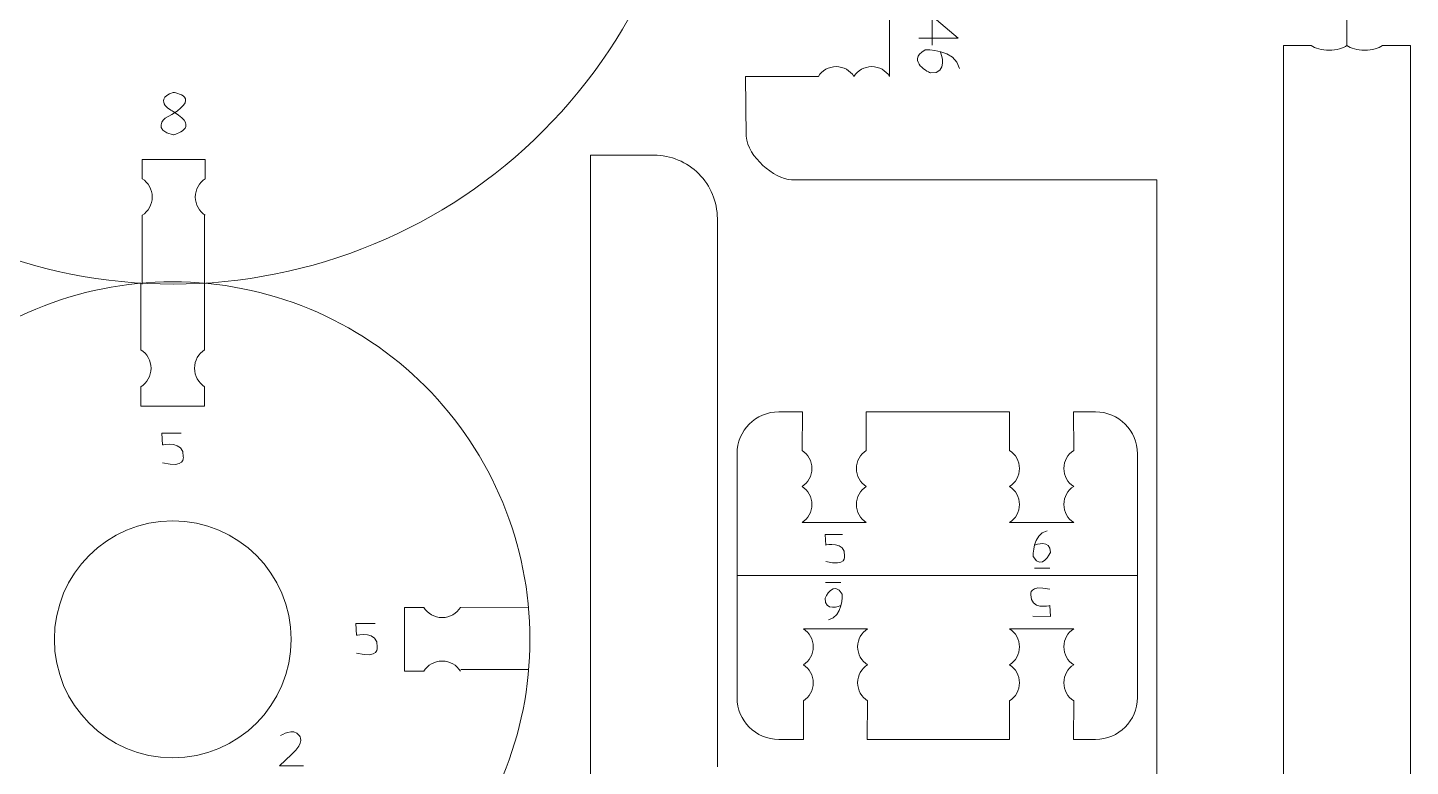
# Model space of a CAD drawing. Header units: centimetres. Extents: x -25 to 25, y -32.5 to 32.5.
# Drawn here: x -8.71 to -2.1, y -15.34 to -11.81 of the extents above; entities that cross this region are included whole.
import ezdxf

# ---------------------------------------------------------------- set-up
doc = ezdxf.new("R2010")
doc.units = ezdxf.units.CM
doc.header["$MEASUREMENT"] = 0
doc.layers.add('Capa 1', color=7, linetype='Continuous')

msp = doc.modelspace()

# ---------------------------------------------------------------- linework, layer by layer
at = {"layer": 'Capa 1', "color": 250, "lineweight": 9}
for points, knots in [([(-8.01508, -13.03352), (-8.6777, -13.03396), (-9.31335, -12.77113), (-9.78215, -12.30289), (-9.78215, -12.30289), (-10.25101, -11.83464), (-10.51462, -11.19615), (-10.51506, -10.53352), (-10.51506, -10.53352), (-10.51545, -9.87091), (-10.25265, -9.23526), (-9.7844, -8.76641), (-9.7844, -8.76641), (-9.31615, -8.29756), (-8.6777, -8.03394), (-8.01508, -8.03354), (-8.01508, -8.03354), (-7.35246, -8.0331), (-6.7168, -8.29593), (-6.24799, -8.76417), (-6.24799, -8.76417), (-5.77916, -9.23243), (-5.51554, -9.87091), (-5.51509, -10.53352), (-5.51509, -10.53352), (-5.51472, -11.19615), (-5.77752, -11.8318), (-6.24577, -12.30065), (-6.24577, -12.30065), (-6.71396, -12.76947), (-7.35246, -13.03312), (-8.01508, -13.03352)], [0, 0, 0, 0, 0.1111111, 0.1111111, 0.1111111, 0.1111111, 0.2222222, 0.2222222, 0.2222222, 0.2222222, 0.3333333, 0.3333333, 0.3333333, 0.3333333, 0.4444444, 0.4444444, 0.4444444, 0.4444444, 0.5555556, 0.5555556, 0.5555556, 0.5555556, 0.6666667, 0.6666667, 0.6666667, 0.6666667, 0.7777778, 0.7777778, 0.7777778, 0.7777778, 1, 1, 1, 1]), ([(-8.16308, -12.53033), (-8.16308, -12.53033), (-8.16319, -12.43873), (-8.16319, -12.43873), (-8.16319, -12.43873), (-8.16319, -12.43873), (-7.86174, -12.43873), (-7.86174, -12.43873), (-7.86174, -12.43873), (-7.86174, -12.43873), (-7.86174, -12.53035), (-7.86174, -12.53035)], [0, 0, 0, 0, 0.25, 0.25, 0.25, 0.25, 0.5, 0.5, 0.5, 0.5, 1, 1, 1, 1]), ([(-8.16308, -12.70486), (-8.13438, -12.68643), (-8.11536, -12.65423), (-8.11536, -12.6176), (-8.11536, -12.6176), (-8.11536, -12.58097), (-8.13438, -12.54877), (-8.16308, -12.53035)], [0, 0, 0, 0, 0.3333333, 0.3333333, 0.3333333, 0.3333333, 1, 1, 1, 1]), ([(-7.86174, -12.70486), (-7.89044, -12.68643), (-7.90946, -12.65423), (-7.90946, -12.6176), (-7.90946, -12.6176), (-7.90946, -12.58097), (-7.89044, -12.54877), (-7.86174, -12.53035)], [0, 0, 0, 0, 0.3333333, 0.3333333, 0.3333333, 0.3333333, 1, 1, 1, 1]), ([(-8.01734, -16.43578), (-8.46972, -16.43608), (-8.9037, -16.25665), (-9.22375, -15.93697), (-9.22375, -15.93697), (-9.54385, -15.6173), (-9.72383, -15.18139), (-9.72413, -14.729), (-9.72413, -14.729), (-9.72439, -14.27663), (-9.54498, -13.84267), (-9.22529, -13.52258), (-9.22529, -13.52258), (-8.9056, -13.20249), (-8.46972, -13.02252), (-8.01734, -13.02224), (-8.01734, -13.02224), (-7.56495, -13.02194), (-7.13097, -13.20138), (-6.81091, -13.52105), (-6.81091, -13.52105), (-6.49083, -13.84074), (-6.31084, -14.27663), (-6.31054, -14.729), (-6.31054, -14.729), (-6.31029, -15.18139), (-6.48971, -15.61536), (-6.80939, -15.93545), (-6.80939, -15.93545), (-7.12904, -16.25552), (-7.56495, -16.43551), (-8.01734, -16.43578)], [0, 0, 0, 0, 0.1111111, 0.1111111, 0.1111111, 0.1111111, 0.2222222, 0.2222222, 0.2222222, 0.2222222, 0.3333333, 0.3333333, 0.3333333, 0.3333333, 0.4444444, 0.4444444, 0.4444444, 0.4444444, 0.5555556, 0.5555556, 0.5555556, 0.5555556, 0.6666667, 0.6666667, 0.6666667, 0.6666667, 0.7777778, 0.7777778, 0.7777778, 0.7777778, 1, 1, 1, 1]), ([(-8.16939, -13.5232), (-8.1404, -13.50459), (-8.12119, -13.47207), (-8.12119, -13.43507), (-8.12119, -13.43507), (-8.12119, -13.39807), (-8.1404, -13.36555), (-8.16939, -13.34695)], [0, 0, 0, 0, 0.3333333, 0.3333333, 0.3333333, 0.3333333, 1, 1, 1, 1]), ([(-7.86503, -13.5232), (-7.89402, -13.50459), (-7.91323, -13.47207), (-7.91323, -13.43507), (-7.91323, -13.43507), (-7.91323, -13.39807), (-7.89402, -13.36555), (-7.86503, -13.34695)], [0, 0, 0, 0, 0.3333333, 0.3333333, 0.3333333, 0.3333333, 1, 1, 1, 1]), ([(-8.16939, -13.52321), (-8.16939, -13.52321), (-8.1695, -13.61573), (-8.1695, -13.61573), (-8.1695, -13.61573), (-8.1695, -13.61573), (-7.86503, -13.61573), (-7.86503, -13.61573), (-7.86503, -13.61573), (-7.86503, -13.61573), (-7.86503, -13.52319), (-7.86503, -13.52319)], [0, 0, 0, 0, 0.25, 0.25, 0.25, 0.25, 0.5, 0.5, 0.5, 0.5, 1, 1, 1, 1]), ([(-5.00398, -15.02257), (-5.00398, -15.02257), (-5.00398, -15.20725), (-5.00398, -15.20725), (-5.00398, -15.20725), (-5.00398, -15.20725), (-5.1213, -15.20725), (-5.1213, -15.20725), (-5.1213, -15.20725), (-5.23126, -15.20725), (-5.32122, -15.11729), (-5.32122, -15.00733), (-5.32122, -15.00733), (-5.32122, -15.00733), (-5.32122, -13.84286), (-5.32122, -13.84286), (-5.32122, -13.84286), (-5.32122, -13.7329), (-5.23126, -13.64294), (-5.1213, -13.64294), (-5.1213, -13.64294), (-5.1213, -13.64294), (-5.00859, -13.64294), (-5.00859, -13.64294), (-5.00859, -13.64294), (-5.00859, -13.64294), (-5.01011, -13.82777), (-5.01011, -13.82777)], [0, 0, 0, 0, 0.125, 0.125, 0.125, 0.125, 0.25, 0.25, 0.25, 0.25, 0.375, 0.375, 0.375, 0.375, 0.5, 0.5, 0.5, 0.5, 0.625, 0.625, 0.625, 0.625, 0.75, 0.75, 0.75, 0.75, 1, 1, 1, 1]), ([(-4.7041, -13.82761), (-4.7041, -13.82761), (-4.7041, -13.64294), (-4.7041, -13.64294), (-4.7041, -13.64294), (-4.7041, -13.64294), (-4.01874, -13.64294), (-4.01874, -13.64294), (-4.01874, -13.64294), (-4.01874, -13.64294), (-4.01874, -13.82761), (-4.01874, -13.82761)], [0, 0, 0, 0, 0.25, 0.25, 0.25, 0.25, 0.5, 0.5, 0.5, 0.5, 1, 1, 1, 1]), ([(-3.71273, -13.99926), (-3.74098, -13.98112), (-3.75971, -13.94942), (-3.75971, -13.91335), (-3.75971, -13.91335), (-3.75971, -13.87729), (-3.74098, -13.84558), (-3.71273, -13.82745), (-3.71273, -13.82745), (-3.71273, -13.82745), (-3.71423, -13.64278), (-3.71423, -13.64278), (-3.71423, -13.64278), (-3.71423, -13.64278), (-3.60808, -13.64294), (-3.60808, -13.64294), (-3.60808, -13.64294), (-3.49813, -13.64294), (-3.40817, -13.7329), (-3.40817, -13.84286), (-3.40817, -13.84286), (-3.40817, -13.84286), (-3.40817, -15.00733), (-3.40817, -15.00733), (-3.40817, -15.00733), (-3.40817, -15.11729), (-3.49813, -15.20725), (-3.60808, -15.20725), (-3.60808, -15.20725), (-3.60808, -15.20725), (-3.71423, -15.20726), (-3.71423, -15.20726), (-3.71423, -15.20726), (-3.71423, -15.20726), (-3.71273, -15.02242), (-3.71273, -15.02242), (-3.71273, -15.02242), (-3.74098, -15.00428), (-3.75971, -14.97258), (-3.75971, -14.93652), (-3.75971, -14.93652), (-3.75971, -14.90045), (-3.74098, -14.86875), (-3.71273, -14.85061)], [0, 0, 0, 0, 0.0833333, 0.0833333, 0.0833333, 0.0833333, 0.1666667, 0.1666667, 0.1666667, 0.1666667, 0.25, 0.25, 0.25, 0.25, 0.3333333, 0.3333333, 0.3333333, 0.3333333, 0.4166667, 0.4166667, 0.4166667, 0.4166667, 0.5, 0.5, 0.5, 0.5, 0.5833333, 0.5833333, 0.5833333, 0.5833333, 0.6666667, 0.6666667, 0.6666667, 0.6666667, 0.75, 0.75, 0.75, 0.75, 0.8333333, 0.8333333, 0.8333333, 0.8333333, 1, 1, 1, 1]), ([(-5.01011, -13.99958), (-4.98186, -13.98145), (-4.96313, -13.94975), (-4.96313, -13.91368), (-4.96313, -13.91368), (-4.96313, -13.87761), (-4.98186, -13.84591), (-5.01011, -13.82777)], [0, 0, 0, 0, 0.3333333, 0.3333333, 0.3333333, 0.3333333, 1, 1, 1, 1]), ([(-4.7041, -13.99942), (-4.73236, -13.98128), (-4.75109, -13.94958), (-4.75109, -13.91352), (-4.75109, -13.91352), (-4.75109, -13.87745), (-4.73236, -13.84575), (-4.7041, -13.82761)], [0, 0, 0, 0, 0.3333333, 0.3333333, 0.3333333, 0.3333333, 1, 1, 1, 1]), ([(-4.01874, -13.99942), (-3.99048, -13.98128), (-3.97176, -13.94958), (-3.97176, -13.91352), (-3.97176, -13.91352), (-3.97176, -13.87745), (-3.99048, -13.84575), (-4.01874, -13.82761)], [0, 0, 0, 0, 0.3333333, 0.3333333, 0.3333333, 0.3333333, 1, 1, 1, 1]), ([(-5.01011, -14.17139), (-4.98186, -14.15326), (-4.96313, -14.12156), (-4.96313, -14.08549), (-4.96313, -14.08549), (-4.96313, -14.04942), (-4.98186, -14.01772), (-5.01011, -13.99958)], [0, 0, 0, 0, 0.3333333, 0.3333333, 0.3333333, 0.3333333, 1, 1, 1, 1]), ([(-4.7041, -14.17123), (-4.73236, -14.15309), (-4.75109, -14.12139), (-4.75109, -14.08532), (-4.75109, -14.08532), (-4.75109, -14.04926), (-4.73236, -14.01756), (-4.7041, -13.99942)], [0, 0, 0, 0, 0.3333333, 0.3333333, 0.3333333, 0.3333333, 1, 1, 1, 1]), ([(-4.01874, -14.17123), (-3.99048, -14.15309), (-3.97176, -14.12139), (-3.97176, -14.08532), (-3.97176, -14.08532), (-3.97176, -14.04926), (-3.99048, -14.01756), (-4.01874, -13.99942)], [0, 0, 0, 0, 0.3333333, 0.3333333, 0.3333333, 0.3333333, 1, 1, 1, 1]), ([(-3.71273, -14.17107), (-3.74098, -14.15293), (-3.75971, -14.12123), (-3.75971, -14.08516), (-3.75971, -14.08516), (-3.75971, -14.04909), (-3.74098, -14.01739), (-3.71273, -13.99926)], [0, 0, 0, 0, 0.3333333, 0.3333333, 0.3333333, 0.3333333, 1, 1, 1, 1]), ([(-8.58294, -14.72901), (-8.58294, -15.04139), (-8.32971, -15.29459), (-8.01735, -15.29459), (-8.01735, -15.29459), (-7.70499, -15.29463), (-7.45175, -15.04139), (-7.45175, -14.72901), (-7.45175, -14.72901), (-7.45174, -14.41662), (-7.70499, -14.16342), (-8.01734, -14.16342), (-8.01734, -14.16342), (-8.32971, -14.16341), (-8.58294, -14.41662), (-8.58294, -14.72901)], [0, 0, 0, 0, 0.2, 0.2, 0.2, 0.2, 0.4, 0.4, 0.4, 0.4, 0.6, 0.6, 0.6, 0.6, 1, 1, 1, 1]), ([(-6.81826, -14.57684), (-6.81826, -14.57684), (-6.91077, -14.57673), (-6.91077, -14.57673), (-6.91077, -14.57673), (-6.91077, -14.57673), (-6.91077, -14.8812), (-6.91077, -14.8812), (-6.91077, -14.8812), (-6.91077, -14.8812), (-6.81824, -14.8812), (-6.81824, -14.8812)], [0, 0, 0, 0, 0.25, 0.25, 0.25, 0.25, 0.5, 0.5, 0.5, 0.5, 1, 1, 1, 1]), ([(-6.642, -14.57684), (-6.66062, -14.60583), (-6.69314, -14.62504), (-6.73014, -14.62504), (-6.73014, -14.62504), (-6.76713, -14.62504), (-6.79965, -14.60583), (-6.81826, -14.57684)], [0, 0, 0, 0, 0.3333333, 0.3333333, 0.3333333, 0.3333333, 1, 1, 1, 1]), ([(-5.00398, -14.85076), (-4.97573, -14.83263), (-4.957, -14.80093), (-4.957, -14.76486), (-4.957, -14.76486), (-4.957, -14.72879), (-4.97573, -14.69709), (-5.00398, -14.67896)], [0, 0, 0, 0, 0.3333333, 0.3333333, 0.3333333, 0.3333333, 1, 1, 1, 1]), ([(-4.69797, -14.8506), (-4.72623, -14.83247), (-4.74496, -14.80076), (-4.74496, -14.7647), (-4.74496, -14.7647), (-4.74496, -14.72863), (-4.72623, -14.69693), (-4.69797, -14.67879)], [0, 0, 0, 0, 0.3333333, 0.3333333, 0.3333333, 0.3333333, 1, 1, 1, 1]), ([(-4.01874, -14.85077), (-3.99048, -14.83264), (-3.97176, -14.80094), (-3.97176, -14.76487), (-3.97176, -14.76487), (-3.97176, -14.7288), (-3.99048, -14.6971), (-4.01874, -14.67897)], [0, 0, 0, 0, 0.3333333, 0.3333333, 0.3333333, 0.3333333, 1, 1, 1, 1]), ([(-3.71273, -14.85061), (-3.74098, -14.83248), (-3.75971, -14.80077), (-3.75971, -14.76471), (-3.75971, -14.76471), (-3.75971, -14.72864), (-3.74098, -14.69694), (-3.71273, -14.6788)], [0, 0, 0, 0, 0.3333333, 0.3333333, 0.3333333, 0.3333333, 1, 1, 1, 1]), ([(-6.642, -14.8812), (-6.66062, -14.85221), (-6.69314, -14.833), (-6.73014, -14.833), (-6.73014, -14.833), (-6.76713, -14.833), (-6.79965, -14.85221), (-6.81826, -14.8812)], [0, 0, 0, 0, 0.3333333, 0.3333333, 0.3333333, 0.3333333, 1, 1, 1, 1]), ([(-5.00398, -15.02257), (-4.97573, -15.00444), (-4.957, -14.97274), (-4.957, -14.93667), (-4.957, -14.93667), (-4.957, -14.9006), (-4.97573, -14.8689), (-5.00398, -14.85076)], [0, 0, 0, 0, 0.3333333, 0.3333333, 0.3333333, 0.3333333, 1, 1, 1, 1]), ([(-4.69797, -15.02241), (-4.72623, -15.00427), (-4.74496, -14.97257), (-4.74496, -14.93651), (-4.74496, -14.93651), (-4.74496, -14.90044), (-4.72623, -14.86874), (-4.69797, -14.8506)], [0, 0, 0, 0, 0.3333333, 0.3333333, 0.3333333, 0.3333333, 1, 1, 1, 1]), ([(-4.69797, -15.02241), (-4.69797, -15.02241), (-4.69947, -15.20725), (-4.69947, -15.20725), (-4.69947, -15.20725), (-4.69947, -15.20725), (-4.01874, -15.20725), (-4.01874, -15.20725), (-4.01874, -15.20725), (-4.01874, -15.20725), (-4.01874, -15.02258), (-4.01874, -15.02258), (-4.01874, -15.02258), (-3.99048, -15.00445), (-3.97176, -14.97275), (-3.97176, -14.93668), (-3.97176, -14.93668), (-3.97176, -14.90061), (-3.99048, -14.86891), (-4.01874, -14.85077)], [0, 0, 0, 0, 0.1666667, 0.1666667, 0.1666667, 0.1666667, 0.3333333, 0.3333333, 0.3333333, 0.3333333, 0.5, 0.5, 0.5, 0.5, 0.6666667, 0.6666667, 0.6666667, 0.6666667, 1, 1, 1, 1])]:
    msp.add_open_spline(points, degree=3, knots=knots, dxfattribs=at)
at = {"layer": 'Capa 1', "color": 250, "lineweight": 20}
for points in [[(-2.40714, -10.1973), (-2.40714, -10.1973), (-2.40714, -11.89403), (-2.40714, -11.89403)], [(-4.59261, -11.73866), (-4.59261, -11.73866), (-4.59245, -12.04167), (-4.59245, -12.04167)], [(-3.3161, -21.91744), (-3.3161, -21.91744), (-3.3161, -12.53607), (-3.3161, -12.53607)]]:
    msp.add_open_spline(points, degree=3, dxfattribs=at)
at = {"layer": 'Capa 1', "color": 22, "lineweight": 5}
for points, knots in [([(-4.38819, -11.89321), (-4.38819, -11.89321), (-4.38819, -11.75355), (-4.38819, -11.75355), (-4.38819, -11.75355), (-4.38819, -11.75355), (-4.26458, -11.8586), (-4.26458, -11.8586), (-4.26458, -11.8586), (-4.26458, -11.8586), (-4.45249, -11.85981), (-4.45249, -11.85981)], [0, 0, 0, 0, 0.25, 0.25, 0.25, 0.25, 0.5, 0.5, 0.5, 0.5, 1, 1, 1, 1]), ([(-4.34842, -11.92657), (-4.34842, -11.92657), (-4.30787, -12.03041), (-4.39653, -12.02546), (-4.39653, -12.02546), (-4.39653, -12.02546), (-4.5183, -11.97027), (-4.42261, -11.91501), (-4.42261, -11.91501), (-4.42261, -11.91501), (-4.27754, -11.91007), (-4.25778, -12.00398)], [0, 0, 0, 0, 0.25, 0.25, 0.25, 0.25, 0.5, 0.5, 0.5, 0.5, 1, 1, 1, 1]), ([(-8.01026, -12.21213), (-8.01026, -12.21213), (-8.12207, -12.15842), (-8.015, -12.11795), (-8.015, -12.11795), (-8.015, -12.11795), (-7.8583, -12.13913), (-8.05431, -12.2418), (-8.05431, -12.2418), (-8.05431, -12.2418), (-8.11797, -12.29717), (-8.01466, -12.32081), (-8.01466, -12.32081), (-8.01466, -12.32081), (-7.88125, -12.28951), (-8.01026, -12.21213)], [0, 0, 0, 0, 0.2, 0.2, 0.2, 0.2, 0.4, 0.4, 0.4, 0.4, 0.6, 0.6, 0.6, 0.6, 1, 1, 1, 1]), ([(-7.97771, -13.74545), (-7.97771, -13.74545), (-8.06918, -13.7449), (-8.06918, -13.7449), (-8.06918, -13.7449), (-8.06918, -13.7449), (-8.06589, -13.80128), (-8.06589, -13.80128)], [0, 0, 0, 0, 0.3333333, 0.3333333, 0.3333333, 0.3333333, 1, 1, 1, 1]), ([(-8.06589, -13.80128), (-8.06589, -13.80128), (-7.9608, -13.77722), (-7.96698, -13.85845), (-7.96698, -13.85845), (-7.96698, -13.85845), (-7.95587, -13.91414), (-8.06589, -13.88693)], [0, 0, 0, 0, 0.3333333, 0.3333333, 0.3333333, 0.3333333, 1, 1, 1, 1]), ([(-4.81712, -14.22852), (-4.81712, -14.22852), (-4.90057, -14.22802), (-4.90057, -14.22802), (-4.90057, -14.22802), (-4.90057, -14.22802), (-4.89757, -14.27946), (-4.89757, -14.27946)], [0, 0, 0, 0, 0.3333333, 0.3333333, 0.3333333, 0.3333333, 1, 1, 1, 1]), ([(-4.89757, -14.27946), (-4.89757, -14.27946), (-4.80169, -14.25751), (-4.80733, -14.33161), (-4.80733, -14.33161), (-4.80733, -14.33161), (-4.7972, -14.38242), (-4.89757, -14.3576)], [0, 0, 0, 0, 0.3333333, 0.3333333, 0.3333333, 0.3333333, 1, 1, 1, 1]), ([(-3.89775, -14.27905), (-3.89775, -14.27905), (-3.82035, -14.24883), (-3.82404, -14.31491), (-3.82404, -14.31491), (-3.82404, -14.31491), (-3.86517, -14.40568), (-3.90636, -14.33435), (-3.90636, -14.33435), (-3.90636, -14.33435), (-3.91005, -14.22622), (-3.84005, -14.21149)], [0, 0, 0, 0, 0.25, 0.25, 0.25, 0.25, 0.5, 0.5, 0.5, 0.5, 1, 1, 1, 1]), ([(-4.82673, -14.56877), (-4.82673, -14.56877), (-4.90413, -14.59899), (-4.90044, -14.53291), (-4.90044, -14.53291), (-4.90044, -14.53291), (-4.85931, -14.44214), (-4.81812, -14.51347), (-4.81812, -14.51347), (-4.81812, -14.51347), (-4.81443, -14.6216), (-4.88443, -14.63633)], [0, 0, 0, 0, 0.25, 0.25, 0.25, 0.25, 0.5, 0.5, 0.5, 0.5, 1, 1, 1, 1]), ([(-3.82691, -14.56836), (-3.82691, -14.56836), (-3.92279, -14.59031), (-3.91715, -14.51621), (-3.91715, -14.51621), (-3.91715, -14.51621), (-3.92728, -14.4654), (-3.82691, -14.49022)], [0, 0, 0, 0, 0.3333333, 0.3333333, 0.3333333, 0.3333333, 1, 1, 1, 1]), ([(-3.90736, -14.6193), (-3.90736, -14.6193), (-3.82391, -14.6198), (-3.82391, -14.6198), (-3.82391, -14.6198), (-3.82391, -14.6198), (-3.82691, -14.56836), (-3.82691, -14.56836)], [0, 0, 0, 0, 0.3333333, 0.3333333, 0.3333333, 0.3333333, 1, 1, 1, 1]), ([(-7.05087, -14.65386), (-7.05087, -14.65386), (-7.14234, -14.65331), (-7.14234, -14.65331), (-7.14234, -14.65331), (-7.14234, -14.65331), (-7.13905, -14.70969), (-7.13905, -14.70969)], [0, 0, 0, 0, 0.3333333, 0.3333333, 0.3333333, 0.3333333, 1, 1, 1, 1]), ([(-7.13905, -14.70969), (-7.13905, -14.70969), (-7.03396, -14.68563), (-7.04014, -14.76686), (-7.04014, -14.76686), (-7.04014, -14.76686), (-7.02903, -14.82255), (-7.13905, -14.79534)], [0, 0, 0, 0, 0.3333333, 0.3333333, 0.3333333, 0.3333333, 1, 1, 1, 1]), ([(-7.50183, -15.18864), (-7.50183, -15.18864), (-7.44, -15.14783), (-7.41284, -15.18864), (-7.41284, -15.18864), (-7.41284, -15.18864), (-7.38192, -15.21954), (-7.44991, -15.27888)], [0, 0, 0, 0, 0.3333333, 0.3333333, 0.3333333, 0.3333333, 1, 1, 1, 1]), ([(-7.44991, -15.27888), (-7.44991, -15.27888), (-7.50799, -15.33326), (-7.50799, -15.33326), (-7.50799, -15.33326), (-7.50799, -15.33326), (-7.39267, -15.33326), (-7.39267, -15.33326)], [0, 0, 0, 0, 0.3333333, 0.3333333, 0.3333333, 0.3333333, 1, 1, 1, 1])]:
    msp.add_open_spline(points, degree=3, knots=knots, dxfattribs=at)
at = {"layer": 'Capa 1', "color": 250, "lineweight": 20}
for points, knots in [([(-2.57727, -11.89403), (-2.57727, -11.89403), (-2.71014, -11.89403), (-2.71014, -11.89403), (-2.71014, -11.89403), (-2.71014, -11.89403), (-2.71014, -20.86235), (-2.71014, -20.86235), (-2.71014, -20.86235), (-2.71014, -20.86235), (-2.57727, -20.86236), (-2.57727, -20.86236)], [0, 0, 0, 0, 0.25, 0.25, 0.25, 0.25, 0.5, 0.5, 0.5, 0.5, 1, 1, 1, 1]), ([(-2.40714, -11.89403), (-2.4251, -11.90802), (-2.45649, -11.91729), (-2.49221, -11.91729), (-2.49221, -11.91729), (-2.52792, -11.91729), (-2.55931, -11.90802), (-2.57727, -11.89403)], [0, 0, 0, 0, 0.3333333, 0.3333333, 0.3333333, 0.3333333, 1, 1, 1, 1]), ([(-2.40714, -11.89403), (-2.38918, -11.90802), (-2.35779, -11.91729), (-2.32207, -11.91729), (-2.32207, -11.91729), (-2.28636, -11.91729), (-2.25497, -11.90802), (-2.23701, -11.89403)], [0, 0, 0, 0, 0.3333333, 0.3333333, 0.3333333, 0.3333333, 1, 1, 1, 1]), ([(-2.23701, -11.89403), (-2.23701, -11.89403), (-2.10414, -11.89403), (-2.10414, -11.89403), (-2.10414, -11.89403), (-2.10414, -11.89403), (-2.10414, -20.86235), (-2.10414, -20.86235), (-2.10414, -20.86235), (-2.10414, -20.86235), (-2.23701, -20.86236), (-2.23701, -20.86236)], [0, 0, 0, 0, 0.25, 0.25, 0.25, 0.25, 0.5, 0.5, 0.5, 0.5, 1, 1, 1, 1]), ([(-4.76257, -12.04167), (-4.78053, -12.01369), (-4.81192, -11.99515), (-4.84763, -11.99515), (-4.84763, -11.99515), (-4.88335, -11.99515), (-4.91474, -12.01369), (-4.9327, -12.04167)], [0, 0, 0, 0, 0.3333333, 0.3333333, 0.3333333, 0.3333333, 1, 1, 1, 1]), ([(-4.59245, -12.04167), (-4.61041, -12.01369), (-4.6418, -11.99515), (-4.67751, -11.99515), (-4.67751, -11.99515), (-4.71322, -11.99515), (-4.74461, -12.01369), (-4.76257, -12.04167)], [0, 0, 0, 0, 0.3333333, 0.3333333, 0.3333333, 0.3333333, 1, 1, 1, 1]), ([(-4.9327, -12.04167), (-4.9327, -12.04167), (-5.2802, -12.04166), (-5.2802, -12.04166), (-5.2802, -12.04166), (-5.2802, -12.04166), (-5.27758, -12.32685), (-5.27758, -12.32685), (-5.27758, -12.32685), (-5.26767, -12.42776), (-5.14642, -12.52869), (-5.06079, -12.53607), (-5.06079, -12.53607), (-5.06079, -12.53607), (-3.3161, -12.53607), (-3.3161, -12.53607)], [0, 0, 0, 0, 0.2, 0.2, 0.2, 0.2, 0.4, 0.4, 0.4, 0.4, 0.6, 0.6, 0.6, 0.6, 1, 1, 1, 1])]:
    msp.add_open_spline(points, degree=3, knots=knots, dxfattribs=at)
at = {"layer": 'Capa 1', "color": 250, "lineweight": 18}
msp.add_open_spline([(-5.41523, -15.33752), (-5.41523, -15.33752), (-5.41523, -12.72085), (-5.41523, -12.72085), (-5.41523, -12.72085), (-5.41519, -12.64043), (-5.44706, -12.56371), (-5.50388, -12.5068), (-5.50388, -12.5068), (-5.56071, -12.44989), (-5.63781, -12.41793), (-5.71819, -12.41785), (-5.71819, -12.41785), (-5.71819, -12.41785), (-6.02119, -12.41785), (-6.02119, -12.41785), (-6.02119, -12.41785), (-6.02119, -12.41785), (-6.02119, -15.14473), (-6.02119, -15.14473), (-6.02119, -15.14473), (-6.02119, -15.14473), (-6.02119, -15.9931), (-6.02119, -15.9931), (-6.02119, -15.9931), (-6.02119, -15.9931), (-6.15406, -15.9931), (-6.15406, -15.9931)], degree=3, knots=[0, 0, 0, 0, 0.125, 0.125, 0.125, 0.125, 0.25, 0.25, 0.25, 0.25, 0.375, 0.375, 0.375, 0.375, 0.5, 0.5, 0.5, 0.5, 0.625, 0.625, 0.625, 0.625, 0.75, 0.75, 0.75, 0.75, 1, 1, 1, 1], dxfattribs=at)
at = {"layer": 'Capa 1', "color": 250, "lineweight": 9}
for points in [[(-8.16372, -13.03353), (-8.16372, -13.03353), (-8.16308, -12.70486), (-8.16308, -12.70486)], [(-7.86535, -12.70244), (-7.86535, -12.70244), (-7.86526, -13.03324), (-7.86526, -13.03324)], [(-8.16939, -13.34695), (-8.16939, -13.34695), (-8.16922, -13.0291), (-8.16922, -13.0291)], [(-7.86527, -13.02893), (-7.86527, -13.02893), (-7.86503, -13.34695), (-7.86503, -13.34695)], [(-5.01011, -14.17139), (-5.01011, -14.17139), (-4.7041, -14.17123), (-4.7041, -14.17123)], [(-4.01874, -14.17123), (-4.01874, -14.17123), (-3.71273, -14.17107), (-3.71273, -14.17107)], [(-3.40817, -14.4251), (-3.40817, -14.4251), (-5.32122, -14.4251), (-5.32122, -14.4251)], [(-6.642, -14.57684), (-6.642, -14.57684), (-6.31758, -14.57525), (-6.31758, -14.57525)], [(-4.69797, -14.67879), (-4.69797, -14.67879), (-5.00398, -14.67896), (-5.00398, -14.67896)], [(-3.71273, -14.6788), (-3.71273, -14.6788), (-4.01874, -14.67897), (-4.01874, -14.67897)], [(-6.31658, -14.87339), (-6.31658, -14.87339), (-6.64121, -14.87331), (-6.64121, -14.87331)], [(-5.00398, -15.02257), (-5.00398, -15.02257), (-5.00398, -15.20725), (-5.00398, -15.20725)]]:
    msp.add_open_spline(points, degree=3, dxfattribs=at)
at = {"layer": 'Capa 1', "color": 240, "lineweight": 9}
for points in [[(-3.89998, -14.38936), (-3.89998, -14.38936), (-3.82611, -14.38936), (-3.82611, -14.38936)], [(-4.8245, -14.45846), (-4.8245, -14.45846), (-4.89837, -14.45846), (-4.89837, -14.45846)]]:
    msp.add_open_spline(points, degree=3, dxfattribs=at)

doc.saveas('drawing.dxf')
